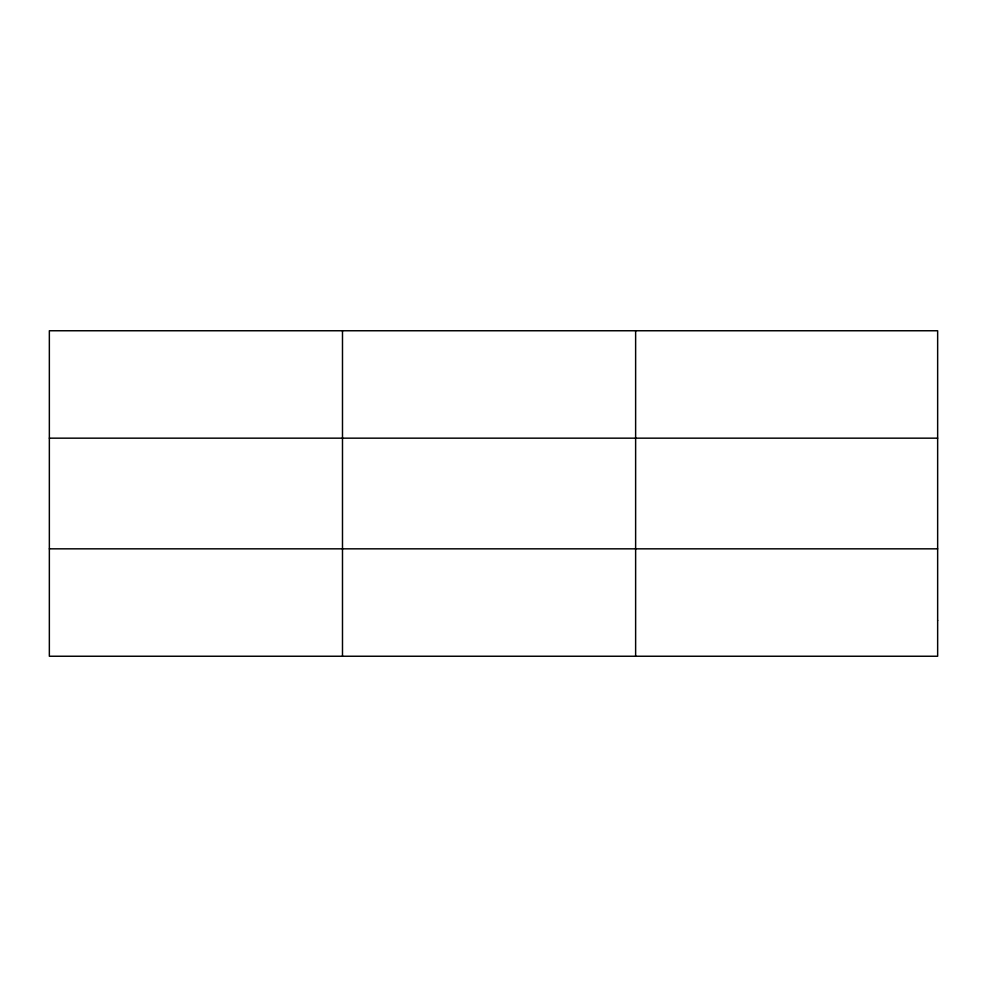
<?xml version="1.0" encoding="UTF-8"?>
<svg xmlns="http://www.w3.org/2000/svg" width="987" height="987" viewBox="0 0 987 987"><rect width="100%" height="100%" fill="white"/><g stroke="black" fill="none" stroke-linecap="round" stroke-linejoin="round"><path stroke-width="1.48" d="M342.489 330.756L342.489 656.244M635.628 330.756L635.628 656.244M49.35 438.166L937.65 438.166M49.35 548.834L937.65 548.834M937.65 620.441L937.65 656.244L49.35 656.244L49.35 330.756L937.65 330.756L937.65 620.441"/></g></svg>
